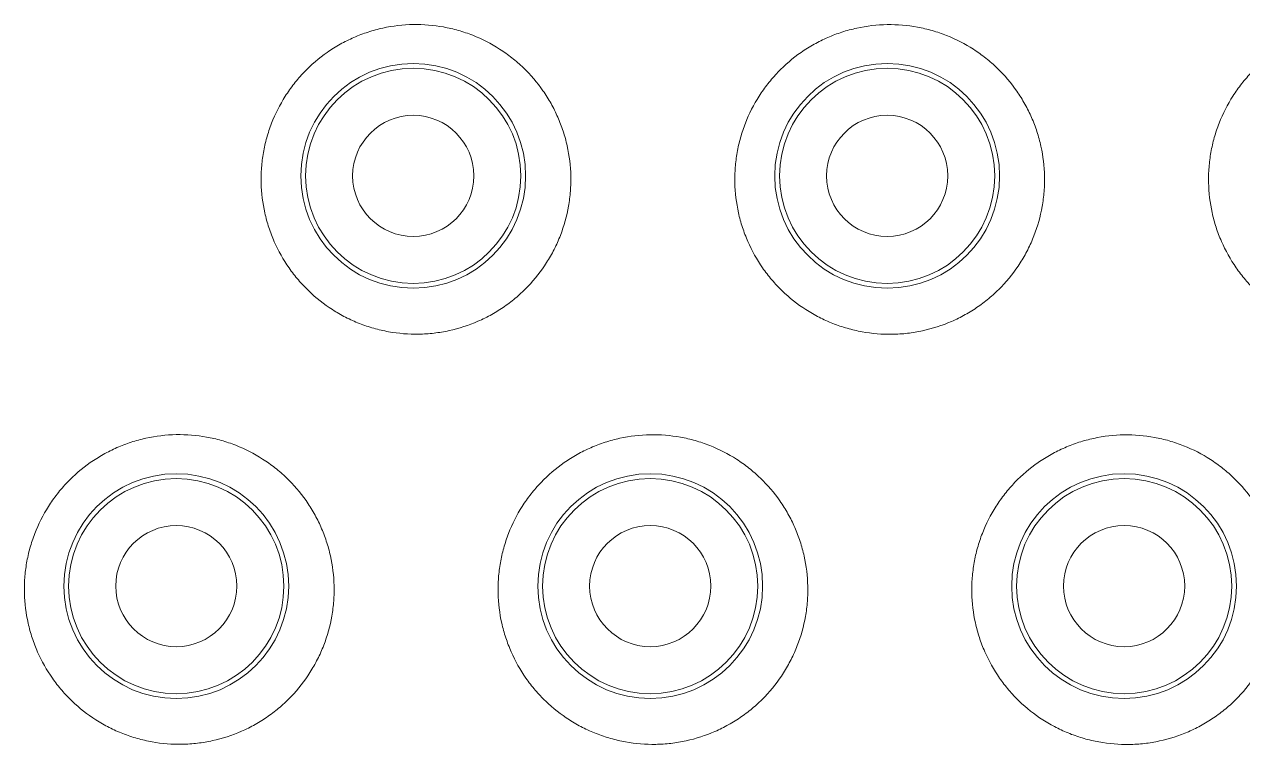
# Model space of a CAD drawing. Header units: inches. Extents: x 3778 to 56227, y -16914 to 35091.
# Drawn here: x 38132.33 to 38140.07, y -10628.94 to -10624.36 of the extents above; entities that cross this region are included whole.
import ezdxf

# ---------------------------------------------------------------- set-up
doc = ezdxf.new("R2010")
doc.units = ezdxf.units.IN
doc.header["$LTSCALE"] = 100
doc.header["$MEASUREMENT"] = 0
doc.layers.add('2-con', color=2, linetype='Continuous')
doc.layers.add('mark-B', color=2, linetype='Continuous', lineweight=20)

# ---------------------------------------------------------------- blocks, each defined once
blk = doc.blocks.new('무풍1way 일반')
at = {"layer": 'mark-B'}
for centre, radius in [((542.2298, -430.0706), 0.7146), ((542.2298, -430.0706), 0.7146), ((542.2298, -430.0706), 0.7146), ((545.2422, -430.0706), 0.7146), ((545.2422, -430.0706), 0.7146), ((545.2422, -430.0706), 0.7146), ((548.2546, -430.0706), 0.7146), ((548.2546, -430.0706), 0.7146), ((548.2546, -430.0706), 0.7146), ((542.2298, -430.0706), 0.684), ((545.2422, -430.0706), 0.684), ((548.2546, -430.0706), 0.684), ((542.2298, -430.0706), 0.385), ((545.2422, -430.0706), 0.385), ((548.2546, -430.0706), 0.385), ((543.736, -432.6794), 0.7146), ((543.736, -432.6794), 0.7146), ((543.736, -432.6794), 0.7146), ((543.736, -432.6794), 0.684), ((546.7484, -432.6794), 0.7146), ((546.7484, -432.6794), 0.7146), ((546.7484, -432.6794), 0.7146), ((546.7484, -432.6794), 0.684), ((543.736, -432.6794), 0.385), ((546.7484, -432.6794), 0.385)]:
    blk.add_circle(centre, radius, dxfattribs=at)
for points, knots in [([(542.2298, -431.0325), (542.1647, -431.0335), (542.1006, -431.0281), (542.0059, -431.0108), (541.9746, -431.0035), (541.9126, -430.9857), (541.8817, -430.9752), (541.7919, -430.9396), (541.735, -430.9103), (541.6676, -430.8669), (541.6543, -430.8578), (541.6281, -430.8391), (541.6151, -430.8293), (541.5771, -430.7991), (541.553, -430.778), (541.484, -430.7112), (541.4426, -430.6626), (541.3966, -430.5965), (541.3877, -430.5829), (541.3706, -430.5555), (541.3461, -430.514), (541.3106, -430.4424), (541.2878, -430.3826), (541.273, -430.3369), (541.2684, -430.3215), (541.2599, -430.2904), (541.256, -430.2746), (541.2387, -430.1957), (541.2312, -430.1321), (541.2292, -430.036), (541.2301, -430.0039), (541.2338, -429.9556), (541.2354, -429.9394), (541.2395, -429.9072), (541.242, -429.8913), (541.256, -429.812), (541.2734, -429.7502), (541.3026, -429.6751), (541.3089, -429.6602), (541.3221, -429.6306), (541.3292, -429.6158), (541.3512, -429.5724), (541.3673, -429.5444), (541.4193, -429.463), (541.4591, -429.4124), (541.5155, -429.3537), (541.5271, -429.3422), (541.5508, -429.3199), (541.587, -429.2875), (541.6508, -429.2383), (541.7055, -429.2041), (541.7479, -429.1805), (541.7623, -429.1729), (541.7915, -429.1584), (541.8063, -429.1515), (541.8807, -429.1192), (541.942, -429.0995), (542.0365, -429.079), (542.0685, -429.0737), (542.1332, -429.0663), (542.1655, -429.0642), (542.262, -429.0626), (542.326, -429.0679), (542.4056, -429.0824), (542.4215, -429.0857), (542.4531, -429.093), (542.5, -429.1052), (542.5759, -429.1311), (542.6342, -429.1575), (542.6771, -429.1795), (542.6912, -429.1871), (542.7192, -429.2033), (542.733, -429.2117), (542.8009, -429.2555), (542.851, -429.2952), (542.92, -429.3618), (542.942, -429.3852), (542.9734, -429.422), (542.9836, -429.4346), (543.0033, -429.4601), (543.0128, -429.4731), (543.0585, -429.5389), (543.0897, -429.5946), (543.1219, -429.6681), (543.128, -429.683), (543.1395, -429.7131), (543.1449, -429.7285), (543.1599, -429.7745), (543.1683, -429.8055), (543.189, -429.8992), (543.1966, -429.9627), (543.1984, -430.0436), (543.1983, -430.0599), (543.1974, -430.0922), (543.1949, -430.1405), (543.1848, -430.2201), (543.1706, -430.2827), (543.1576, -430.3293), (543.1528, -430.3447), (543.1426, -430.3755), (543.137, -430.3909), (543.1076, -430.4664), (543.0785, -430.5237), (543.0265, -430.6052), (543.0078, -430.6316), (542.9776, -430.67), (542.9672, -430.6826), (542.9459, -430.707), (542.9349, -430.719), (542.879, -430.7772), (542.83, -430.819), (542.7503, -430.8746), (542.7224, -430.892), (542.6658, -430.9236), (542.6079, -430.9523), (542.5477, -430.9751), (542.4863, -430.9949), (542.4549, -431.0034), (542.3594, -431.0241), (542.2949, -431.0315), (542.2298, -431.0325)], [0, 0, 0, 0, 0.03125, 0.03125, 0.046875, 0.046875, 0.0625, 0.0625, 0.09375, 0.09375, 0.101563, 0.101563, 0.109375, 0.109375, 0.125, 0.125, 0.15625, 0.15625, 0.164063, 0.164063, 0.171875, 0.1875, 0.203125, 0.203125, 0.210938, 0.210938, 0.21875, 0.21875, 0.25, 0.25, 0.265625, 0.265625, 0.273438, 0.273438, 0.28125, 0.28125, 0.3125, 0.3125, 0.320313, 0.320313, 0.328125, 0.328125, 0.34375, 0.34375, 0.375, 0.375, 0.382813, 0.382813, 0.390625, 0.40625, 0.421875, 0.421875, 0.429687, 0.429687, 0.4375, 0.4375, 0.46875, 0.46875, 0.484375, 0.484375, 0.5, 0.5, 0.53125, 0.53125, 0.539063, 0.539063, 0.546875, 0.5625, 0.578125, 0.578125, 0.585938, 0.585938, 0.59375, 0.59375, 0.625, 0.625, 0.640625, 0.640625, 0.648438, 0.648438, 0.65625, 0.65625, 0.6875, 0.6875, 0.695313, 0.695313, 0.703125, 0.703125, 0.71875, 0.71875, 0.75, 0.75, 0.757813, 0.757813, 0.765625, 0.78125, 0.796875, 0.796875, 0.804688, 0.804688, 0.8125, 0.8125, 0.84375, 0.84375, 0.859375, 0.859375, 0.867188, 0.867188, 0.875, 0.875, 0.90625, 0.90625, 0.921875, 0.921875, 0.9375, 0.953125, 0.953125, 0.96875, 0.96875, 1, 1, 1, 1]), ([(542.2298, -431.0325), (542.1647, -431.0335), (542.1006, -431.0281), (542.0059, -431.0108), (541.9746, -431.0035), (541.9126, -430.9857), (541.8817, -430.9752), (541.7919, -430.9396), (541.735, -430.9103), (541.6676, -430.8669), (541.6543, -430.8578), (541.6281, -430.8391), (541.6151, -430.8293), (541.5771, -430.7991), (541.553, -430.778), (541.484, -430.7112), (541.4426, -430.6626), (541.3966, -430.5965), (541.3877, -430.5829), (541.3706, -430.5555), (541.3461, -430.514), (541.3106, -430.4424), (541.2878, -430.3826), (541.273, -430.3369), (541.2684, -430.3215), (541.2599, -430.2904), (541.256, -430.2746), (541.2387, -430.1957), (541.2312, -430.1321), (541.2292, -430.036), (541.2301, -430.0039), (541.2338, -429.9556), (541.2354, -429.9394), (541.2395, -429.9072), (541.242, -429.8913), (541.256, -429.812), (541.2734, -429.7502), (541.3026, -429.6751), (541.3089, -429.6602), (541.3221, -429.6306), (541.3292, -429.6158), (541.3512, -429.5724), (541.3673, -429.5444), (541.4193, -429.463), (541.4591, -429.4124), (541.5155, -429.3537), (541.5271, -429.3422), (541.5508, -429.3199), (541.587, -429.2875), (541.6508, -429.2383), (541.7055, -429.2041), (541.7479, -429.1805), (541.7623, -429.1729), (541.7915, -429.1584), (541.8063, -429.1515), (541.8807, -429.1192), (541.942, -429.0995), (542.0365, -429.079), (542.0685, -429.0737), (542.1332, -429.0663), (542.1655, -429.0642), (542.262, -429.0626), (542.326, -429.0679), (542.4056, -429.0824), (542.4215, -429.0857), (542.4531, -429.093), (542.5, -429.1052), (542.5759, -429.1311), (542.6342, -429.1575), (542.6771, -429.1795), (542.6912, -429.1871), (542.7192, -429.2033), (542.733, -429.2117), (542.8009, -429.2555), (542.851, -429.2952), (542.92, -429.3618), (542.942, -429.3852), (542.9734, -429.422), (542.9836, -429.4346), (543.0033, -429.4601), (543.0128, -429.4731), (543.0585, -429.5389), (543.0897, -429.5946), (543.1219, -429.6681), (543.128, -429.683), (543.1395, -429.7131), (543.1449, -429.7285), (543.1599, -429.7745), (543.1683, -429.8055), (543.189, -429.8992), (543.1966, -429.9627), (543.1984, -430.0436), (543.1983, -430.0599), (543.1974, -430.0922), (543.1949, -430.1405), (543.1848, -430.2201), (543.1706, -430.2827), (543.1576, -430.3293), (543.1528, -430.3447), (543.1426, -430.3755), (543.137, -430.3909), (543.1076, -430.4664), (543.0785, -430.5237), (543.0265, -430.6052), (543.0078, -430.6316), (542.9776, -430.67), (542.9672, -430.6826), (542.9459, -430.707), (542.9349, -430.719), (542.879, -430.7772), (542.83, -430.819), (542.7503, -430.8746), (542.7224, -430.892), (542.6658, -430.9236), (542.6079, -430.9523), (542.5477, -430.9751), (542.4863, -430.9949), (542.4549, -431.0034), (542.3594, -431.0241), (542.2949, -431.0315), (542.2298, -431.0325)], [0, 0, 0, 0, 0.03125, 0.03125, 0.046875, 0.046875, 0.0625, 0.0625, 0.09375, 0.09375, 0.101563, 0.101563, 0.109375, 0.109375, 0.125, 0.125, 0.15625, 0.15625, 0.164063, 0.164063, 0.171875, 0.1875, 0.203125, 0.203125, 0.210938, 0.210938, 0.21875, 0.21875, 0.25, 0.25, 0.265625, 0.265625, 0.273438, 0.273438, 0.28125, 0.28125, 0.3125, 0.3125, 0.320313, 0.320313, 0.328125, 0.328125, 0.34375, 0.34375, 0.375, 0.375, 0.382813, 0.382813, 0.390625, 0.40625, 0.421875, 0.421875, 0.429687, 0.429687, 0.4375, 0.4375, 0.46875, 0.46875, 0.484375, 0.484375, 0.5, 0.5, 0.53125, 0.53125, 0.539063, 0.539063, 0.546875, 0.5625, 0.578125, 0.578125, 0.585938, 0.585938, 0.59375, 0.59375, 0.625, 0.625, 0.640625, 0.640625, 0.648438, 0.648438, 0.65625, 0.65625, 0.6875, 0.6875, 0.695313, 0.695313, 0.703125, 0.703125, 0.71875, 0.71875, 0.75, 0.75, 0.757813, 0.757813, 0.765625, 0.78125, 0.796875, 0.796875, 0.804688, 0.804688, 0.8125, 0.8125, 0.84375, 0.84375, 0.859375, 0.859375, 0.867188, 0.867188, 0.875, 0.875, 0.90625, 0.90625, 0.921875, 0.921875, 0.9375, 0.953125, 0.953125, 0.96875, 0.96875, 1, 1, 1, 1]), ([(545.2422, -431.0332), (545.1771, -431.0343), (545.113, -431.029), (545.0184, -431.0119), (544.9871, -431.0046), (544.925, -430.9869), (544.8942, -430.9765), (544.8043, -430.941), (544.7474, -430.9119), (544.6799, -430.8686), (544.6666, -430.8595), (544.6404, -430.8408), (544.6275, -430.8311), (544.5894, -430.801), (544.5652, -430.7799), (544.4961, -430.7133), (544.4546, -430.6648), (544.4086, -430.5987), (544.3996, -430.5852), (544.3825, -430.5579), (544.3578, -430.5163), (544.3222, -430.4448), (544.2994, -430.3851), (544.2844, -430.3394), (544.2798, -430.324), (544.2712, -430.2929), (544.2673, -430.2771), (544.2498, -430.1982), (544.2422, -430.1346), (544.24, -430.0385), (544.2409, -430.0064), (544.2445, -429.958), (544.2461, -429.9418), (544.2502, -429.9096), (544.2526, -429.8936), (544.2665, -429.8143), (544.2838, -429.7524), (544.3129, -429.6772), (544.3191, -429.6623), (544.3323, -429.6327), (544.3394, -429.6179), (544.3614, -429.5744), (544.3774, -429.5464), (544.4293, -429.4649), (544.4691, -429.4142), (544.5254, -429.3554), (544.537, -429.3439), (544.5606, -429.3216), (544.5968, -429.2891), (544.6606, -429.2398), (544.7152, -429.2056), (544.7576, -429.1818), (544.772, -429.1742), (544.8012, -429.1597), (544.8159, -429.1528), (544.8903, -429.1204), (544.9516, -429.1006), (545.046, -429.08), (545.078, -429.0747), (545.1427, -429.0671), (545.1749, -429.065), (545.2714, -429.0633), (545.3354, -429.0684), (545.4149, -429.0828), (545.4308, -429.0861), (545.4624, -429.0934), (545.5093, -429.1055), (545.5852, -429.1312), (545.6436, -429.1575), (545.6864, -429.1794), (545.7006, -429.187), (545.7285, -429.2031), (545.7424, -429.2115), (545.8104, -429.2552), (545.8605, -429.2948), (545.9297, -429.3612), (545.9517, -429.3845), (545.9831, -429.4213), (545.9933, -429.4339), (546.0131, -429.4594), (546.0226, -429.4723), (546.0685, -429.5381), (546.0998, -429.5937), (546.1321, -429.6671), (546.1382, -429.682), (546.1498, -429.7121), (546.1552, -429.7274), (546.1703, -429.7735), (546.1788, -429.8044), (546.1996, -429.8981), (546.2074, -429.9617), (546.2093, -430.0426), (546.2093, -430.0589), (546.2084, -430.0912), (546.206, -430.1396), (546.196, -430.2192), (546.1819, -430.2819), (546.169, -430.3285), (546.1642, -430.344), (546.154, -430.3748), (546.1485, -430.3901), (546.1192, -430.4658), (546.0901, -430.5232), (546.0382, -430.6047), (546.0196, -430.6312), (545.9894, -430.6696), (545.979, -430.6822), (545.9577, -430.7067), (545.9468, -430.7187), (545.8909, -430.777), (545.842, -430.8189), (545.7623, -430.8746), (545.7345, -430.892), (545.6779, -430.9237), (545.6201, -430.9525), (545.5599, -430.9753), (545.4985, -430.9952), (545.4672, -431.0037), (545.3717, -431.0246), (545.3073, -431.0321), (545.2422, -431.0332)], [0, 0, 0, 0, 0.03125, 0.03125, 0.046875, 0.046875, 0.0625, 0.0625, 0.09375, 0.09375, 0.101562, 0.101562, 0.109375, 0.109375, 0.125, 0.125, 0.15625, 0.15625, 0.164062, 0.164062, 0.171875, 0.1875, 0.203125, 0.203125, 0.210937, 0.210937, 0.21875, 0.21875, 0.25, 0.25, 0.265625, 0.265625, 0.273437, 0.273437, 0.28125, 0.28125, 0.3125, 0.3125, 0.320312, 0.320312, 0.328125, 0.328125, 0.34375, 0.34375, 0.375, 0.375, 0.382812, 0.382812, 0.390625, 0.40625, 0.421875, 0.421875, 0.429687, 0.429687, 0.4375, 0.4375, 0.46875, 0.46875, 0.484375, 0.484375, 0.5, 0.5, 0.53125, 0.53125, 0.539062, 0.539062, 0.546875, 0.5625, 0.578125, 0.578125, 0.585937, 0.585937, 0.59375, 0.59375, 0.625, 0.625, 0.640625, 0.640625, 0.648437, 0.648437, 0.65625, 0.65625, 0.6875, 0.6875, 0.695312, 0.695312, 0.703125, 0.703125, 0.71875, 0.71875, 0.75, 0.75, 0.757812, 0.757812, 0.765625, 0.78125, 0.796875, 0.796875, 0.804687, 0.804687, 0.8125, 0.8125, 0.84375, 0.84375, 0.859375, 0.859375, 0.867187, 0.867187, 0.875, 0.875, 0.90625, 0.90625, 0.921875, 0.921875, 0.9375, 0.953125, 0.953125, 0.96875, 0.96875, 1, 1, 1, 1]), ([(545.2422, -431.0332), (545.1771, -431.0343), (545.113, -431.029), (545.0184, -431.0119), (544.9871, -431.0046), (544.925, -430.9869), (544.8942, -430.9765), (544.8043, -430.941), (544.7474, -430.9119), (544.6799, -430.8686), (544.6666, -430.8595), (544.6404, -430.8408), (544.6275, -430.8311), (544.5894, -430.801), (544.5652, -430.7799), (544.4961, -430.7133), (544.4546, -430.6648), (544.4086, -430.5987), (544.3996, -430.5852), (544.3825, -430.5579), (544.3578, -430.5163), (544.3222, -430.4448), (544.2994, -430.3851), (544.2844, -430.3394), (544.2798, -430.324), (544.2712, -430.2929), (544.2673, -430.2771), (544.2498, -430.1982), (544.2422, -430.1346), (544.24, -430.0385), (544.2409, -430.0064), (544.2445, -429.958), (544.2461, -429.9418), (544.2502, -429.9096), (544.2526, -429.8936), (544.2665, -429.8143), (544.2838, -429.7524), (544.3129, -429.6772), (544.3191, -429.6623), (544.3323, -429.6327), (544.3394, -429.6179), (544.3614, -429.5744), (544.3774, -429.5464), (544.4293, -429.4649), (544.4691, -429.4142), (544.5254, -429.3554), (544.537, -429.3439), (544.5606, -429.3216), (544.5968, -429.2891), (544.6606, -429.2398), (544.7152, -429.2056), (544.7576, -429.1818), (544.772, -429.1742), (544.8012, -429.1597), (544.8159, -429.1528), (544.8903, -429.1204), (544.9516, -429.1006), (545.046, -429.08), (545.078, -429.0747), (545.1427, -429.0671), (545.1749, -429.065), (545.2714, -429.0633), (545.3354, -429.0684), (545.4149, -429.0828), (545.4308, -429.0861), (545.4624, -429.0934), (545.5093, -429.1055), (545.5852, -429.1312), (545.6436, -429.1575), (545.6864, -429.1794), (545.7006, -429.187), (545.7285, -429.2031), (545.7424, -429.2115), (545.8104, -429.2552), (545.8605, -429.2948), (545.9297, -429.3612), (545.9517, -429.3845), (545.9831, -429.4213), (545.9933, -429.4339), (546.0131, -429.4594), (546.0226, -429.4723), (546.0685, -429.5381), (546.0998, -429.5937), (546.1321, -429.6671), (546.1382, -429.682), (546.1498, -429.7121), (546.1552, -429.7274), (546.1703, -429.7735), (546.1788, -429.8044), (546.1996, -429.8981), (546.2074, -429.9617), (546.2093, -430.0426), (546.2093, -430.0589), (546.2084, -430.0912), (546.206, -430.1396), (546.196, -430.2192), (546.1819, -430.2819), (546.169, -430.3285), (546.1642, -430.344), (546.154, -430.3748), (546.1485, -430.3901), (546.1192, -430.4658), (546.0901, -430.5232), (546.0382, -430.6047), (546.0196, -430.6312), (545.9894, -430.6696), (545.979, -430.6822), (545.9577, -430.7067), (545.9468, -430.7187), (545.8909, -430.777), (545.842, -430.8189), (545.7623, -430.8746), (545.7345, -430.892), (545.6779, -430.9237), (545.6201, -430.9525), (545.5599, -430.9753), (545.4985, -430.9952), (545.4672, -431.0037), (545.3717, -431.0246), (545.3073, -431.0321), (545.2422, -431.0332)], [0, 0, 0, 0, 0.03125, 0.03125, 0.046875, 0.046875, 0.0625, 0.0625, 0.09375, 0.09375, 0.101562, 0.101562, 0.109375, 0.109375, 0.125, 0.125, 0.15625, 0.15625, 0.164062, 0.164062, 0.171875, 0.1875, 0.203125, 0.203125, 0.210937, 0.210937, 0.21875, 0.21875, 0.25, 0.25, 0.265625, 0.265625, 0.273437, 0.273437, 0.28125, 0.28125, 0.3125, 0.3125, 0.320312, 0.320312, 0.328125, 0.328125, 0.34375, 0.34375, 0.375, 0.375, 0.382812, 0.382812, 0.390625, 0.40625, 0.421875, 0.421875, 0.429687, 0.429687, 0.4375, 0.4375, 0.46875, 0.46875, 0.484375, 0.484375, 0.5, 0.5, 0.53125, 0.53125, 0.539062, 0.539062, 0.546875, 0.5625, 0.578125, 0.578125, 0.585937, 0.585937, 0.59375, 0.59375, 0.625, 0.625, 0.640625, 0.640625, 0.648437, 0.648437, 0.65625, 0.65625, 0.6875, 0.6875, 0.695312, 0.695312, 0.703125, 0.703125, 0.71875, 0.71875, 0.75, 0.75, 0.757812, 0.757812, 0.765625, 0.78125, 0.796875, 0.796875, 0.804687, 0.804687, 0.8125, 0.8125, 0.84375, 0.84375, 0.859375, 0.859375, 0.867187, 0.867187, 0.875, 0.875, 0.90625, 0.90625, 0.921875, 0.921875, 0.9375, 0.953125, 0.953125, 0.96875, 0.96875, 1, 1, 1, 1]), ([(548.2546, -431.0339), (548.1895, -431.0351), (548.1254, -431.0299), (548.0309, -431.0129), (547.9996, -431.0057), (547.9375, -430.9882), (547.9066, -430.9778), (547.8167, -430.9425), (547.7598, -430.9135), (547.6923, -430.8703), (547.679, -430.8613), (547.6528, -430.8427), (547.6398, -430.833), (547.6017, -430.803), (547.5775, -430.7819), (547.5083, -430.7155), (547.4667, -430.667), (547.4205, -430.6011), (547.4115, -430.5876), (547.3943, -430.5603), (547.3696, -430.5188), (547.3338, -430.4473), (547.3108, -430.3876), (547.2958, -430.3419), (547.2911, -430.3265), (547.2825, -430.2955), (547.2786, -430.2797), (547.2609, -430.2008), (547.2532, -430.1371), (547.2508, -430.041), (547.2516, -430.0089), (547.2552, -429.9605), (547.2567, -429.9443), (547.2607, -429.912), (547.2631, -429.8961), (547.2769, -429.8166), (547.2941, -429.7547), (547.3231, -429.6795), (547.3293, -429.6645), (547.3425, -429.6348), (547.3495, -429.6201), (547.3715, -429.5765), (547.3874, -429.5484), (547.4393, -429.4668), (547.4789, -429.416), (547.5352, -429.3572), (547.5468, -429.3456), (547.5704, -429.3233), (547.6065, -429.2907), (547.6702, -429.2414), (547.7248, -429.207), (547.7672, -429.1832), (547.7815, -429.1756), (547.8107, -429.1611), (547.8255, -429.1542), (547.8998, -429.1216), (547.961, -429.1018), (548.0554, -429.081), (548.0873, -429.0756), (548.152, -429.068), (548.1842, -429.0658), (548.2807, -429.064), (548.3446, -429.069), (548.4241, -429.0832), (548.44, -429.0865), (548.4716, -429.0937), (548.5185, -429.1058), (548.5944, -429.1313), (548.6528, -429.1575), (548.6957, -429.1793), (548.7098, -429.1869), (548.7378, -429.2029), (548.7517, -429.2113), (548.8197, -429.2548), (548.8699, -429.2944), (548.9392, -429.3606), (548.9612, -429.3839), (548.9927, -429.4206), (549.003, -429.4331), (549.0228, -429.4586), (549.0323, -429.4715), (549.0783, -429.5372), (549.1097, -429.5928), (549.1422, -429.6661), (549.1484, -429.681), (549.16, -429.7111), (549.1654, -429.7264), (549.1806, -429.7724), (549.1891, -429.8033), (549.2102, -429.8971), (549.2181, -429.9606), (549.2201, -430.0415), (549.2202, -430.0578), (549.2194, -430.0902), (549.217, -430.1386), (549.2072, -430.2183), (549.1932, -430.281), (549.1803, -430.3277), (549.1756, -430.3431), (549.1654, -430.374), (549.1599, -430.3894), (549.1307, -430.4651), (549.1017, -430.5226), (549.05, -430.6043), (549.0313, -430.6307), (549.0012, -430.6692), (548.9908, -430.6819), (548.9696, -430.7064), (548.9587, -430.7184), (548.9028, -430.7768), (548.854, -430.8188), (548.7743, -430.8746), (548.7466, -430.8921), (548.69, -430.9239), (548.6323, -430.9527), (548.5721, -430.9756), (548.5108, -430.9956), (548.4795, -431.0041), (548.384, -431.0251), (548.3197, -431.0327), (548.2546, -431.0339)], [0, 0, 0, 0, 0.03125, 0.03125, 0.046875, 0.046875, 0.0625, 0.0625, 0.09375, 0.09375, 0.101563, 0.101563, 0.109375, 0.109375, 0.125, 0.125, 0.15625, 0.15625, 0.164063, 0.164063, 0.171875, 0.1875, 0.203125, 0.203125, 0.210938, 0.210938, 0.21875, 0.21875, 0.25, 0.25, 0.265625, 0.265625, 0.273438, 0.273438, 0.28125, 0.28125, 0.3125, 0.3125, 0.320313, 0.320313, 0.328125, 0.328125, 0.34375, 0.34375, 0.375, 0.375, 0.382813, 0.382813, 0.390625, 0.40625, 0.421875, 0.421875, 0.429688, 0.429688, 0.4375, 0.4375, 0.46875, 0.46875, 0.484375, 0.484375, 0.5, 0.5, 0.53125, 0.53125, 0.539062, 0.539062, 0.546875, 0.5625, 0.578125, 0.578125, 0.585937, 0.585937, 0.59375, 0.59375, 0.625, 0.625, 0.640625, 0.640625, 0.648438, 0.648438, 0.65625, 0.65625, 0.6875, 0.6875, 0.695313, 0.695313, 0.703125, 0.703125, 0.71875, 0.71875, 0.75, 0.75, 0.757813, 0.757813, 0.765625, 0.78125, 0.796875, 0.796875, 0.804688, 0.804688, 0.8125, 0.8125, 0.84375, 0.84375, 0.859375, 0.859375, 0.867188, 0.867188, 0.875, 0.875, 0.90625, 0.90625, 0.921875, 0.921875, 0.9375, 0.953125, 0.953125, 0.96875, 0.96875, 1, 1, 1, 1]), ([(548.2546, -431.0339), (548.1895, -431.0351), (548.1254, -431.0299), (548.0309, -431.0129), (547.9996, -431.0057), (547.9375, -430.9882), (547.9066, -430.9778), (547.8167, -430.9425), (547.7598, -430.9135), (547.6923, -430.8703), (547.679, -430.8613), (547.6528, -430.8427), (547.6398, -430.833), (547.6017, -430.803), (547.5775, -430.7819), (547.5083, -430.7155), (547.4667, -430.667), (547.4205, -430.6011), (547.4115, -430.5876), (547.3943, -430.5603), (547.3696, -430.5188), (547.3338, -430.4473), (547.3108, -430.3876), (547.2958, -430.3419), (547.2911, -430.3265), (547.2825, -430.2955), (547.2786, -430.2797), (547.2609, -430.2008), (547.2532, -430.1371), (547.2508, -430.041), (547.2516, -430.0089), (547.2552, -429.9605), (547.2567, -429.9443), (547.2607, -429.912), (547.2631, -429.8961), (547.2769, -429.8166), (547.2941, -429.7547), (547.3231, -429.6795), (547.3293, -429.6645), (547.3425, -429.6348), (547.3495, -429.6201), (547.3715, -429.5765), (547.3874, -429.5484), (547.4393, -429.4668), (547.4789, -429.416), (547.5352, -429.3572), (547.5468, -429.3456), (547.5704, -429.3233), (547.6065, -429.2907), (547.6702, -429.2414), (547.7248, -429.207), (547.7672, -429.1832), (547.7815, -429.1756), (547.8107, -429.1611), (547.8255, -429.1542), (547.8998, -429.1216), (547.961, -429.1018), (548.0554, -429.081), (548.0873, -429.0756), (548.152, -429.068), (548.1842, -429.0658), (548.2807, -429.064), (548.3446, -429.069), (548.4241, -429.0832), (548.44, -429.0865), (548.4716, -429.0937), (548.5185, -429.1058), (548.5944, -429.1313), (548.6528, -429.1575), (548.6957, -429.1793), (548.7098, -429.1869), (548.7378, -429.2029), (548.7517, -429.2113), (548.8197, -429.2548), (548.8699, -429.2944), (548.9392, -429.3606), (548.9612, -429.3839), (548.9927, -429.4206), (549.003, -429.4331), (549.0228, -429.4586), (549.0323, -429.4715), (549.0783, -429.5372), (549.1097, -429.5928), (549.1422, -429.6661), (549.1484, -429.681), (549.16, -429.7111), (549.1654, -429.7264), (549.1806, -429.7724), (549.1891, -429.8033), (549.2102, -429.8971), (549.2181, -429.9606), (549.2201, -430.0415), (549.2202, -430.0578), (549.2194, -430.0902), (549.217, -430.1386), (549.2072, -430.2183), (549.1932, -430.281), (549.1803, -430.3277), (549.1756, -430.3431), (549.1654, -430.374), (549.1599, -430.3894), (549.1307, -430.4651), (549.1017, -430.5226), (549.05, -430.6043), (549.0313, -430.6307), (549.0012, -430.6692), (548.9908, -430.6819), (548.9696, -430.7064), (548.9587, -430.7184), (548.9028, -430.7768), (548.854, -430.8188), (548.7743, -430.8746), (548.7466, -430.8921), (548.69, -430.9239), (548.6323, -430.9527), (548.5721, -430.9756), (548.5108, -430.9956), (548.4795, -431.0041), (548.384, -431.0251), (548.3197, -431.0327), (548.2546, -431.0339)], [0, 0, 0, 0, 0.03125, 0.03125, 0.046875, 0.046875, 0.0625, 0.0625, 0.09375, 0.09375, 0.101563, 0.101563, 0.109375, 0.109375, 0.125, 0.125, 0.15625, 0.15625, 0.164063, 0.164063, 0.171875, 0.1875, 0.203125, 0.203125, 0.210938, 0.210938, 0.21875, 0.21875, 0.25, 0.25, 0.265625, 0.265625, 0.273438, 0.273438, 0.28125, 0.28125, 0.3125, 0.3125, 0.320313, 0.320313, 0.328125, 0.328125, 0.34375, 0.34375, 0.375, 0.375, 0.382813, 0.382813, 0.390625, 0.40625, 0.421875, 0.421875, 0.429688, 0.429688, 0.4375, 0.4375, 0.46875, 0.46875, 0.484375, 0.484375, 0.5, 0.5, 0.53125, 0.53125, 0.539062, 0.539062, 0.546875, 0.5625, 0.578125, 0.578125, 0.585937, 0.585937, 0.59375, 0.59375, 0.625, 0.625, 0.640625, 0.640625, 0.648438, 0.648438, 0.65625, 0.65625, 0.6875, 0.6875, 0.695313, 0.695313, 0.703125, 0.703125, 0.71875, 0.71875, 0.75, 0.75, 0.757813, 0.757813, 0.765625, 0.78125, 0.796875, 0.796875, 0.804688, 0.804688, 0.8125, 0.8125, 0.84375, 0.84375, 0.859375, 0.859375, 0.867188, 0.867188, 0.875, 0.875, 0.90625, 0.90625, 0.921875, 0.921875, 0.9375, 0.953125, 0.953125, 0.96875, 0.96875, 1, 1, 1, 1]), ([(540.7236, -433.6402), (540.6584, -433.6411), (540.5943, -433.6356), (540.4996, -433.6182), (540.4683, -433.6108), (540.4218, -433.5974), (540.4063, -433.5925), (540.3756, -433.582), (540.3604, -433.5764), (540.2856, -433.5466), (540.2287, -433.5172), (540.1614, -433.4736), (540.1481, -433.4645), (540.1219, -433.4457), (540.109, -433.4359), (540.071, -433.4057), (540.0469, -433.3845), (539.978, -433.3176), (539.9367, -433.2689), (539.8908, -433.2027), (539.8819, -433.1891), (539.8649, -433.1617), (539.8404, -433.1201), (539.8051, -433.0485), (539.7824, -432.9887), (539.7677, -432.943), (539.7631, -432.9275), (539.7547, -432.8964), (539.7508, -432.8807), (539.7336, -432.8018), (539.7262, -432.7382), (539.7244, -432.6422), (539.7253, -432.6101), (539.7291, -432.5617), (539.7308, -432.5455), (539.7349, -432.5134), (539.7374, -432.4975), (539.7516, -432.4183), (539.769, -432.3566), (539.7983, -432.2815), (539.8046, -432.2666), (539.8178, -432.237), (539.8249, -432.2223), (539.847, -432.1789), (539.8631, -432.151), (539.9152, -432.0697), (539.955, -432.0191), (540.0115, -431.9605), (540.0231, -431.949), (540.0468, -431.9268), (540.0831, -431.8944), (540.1469, -431.8453), (540.2016, -431.8112), (540.2441, -431.7875), (540.2585, -431.78), (540.2877, -431.7655), (540.3025, -431.7587), (540.377, -431.7264), (540.4383, -431.7068), (540.5329, -431.6864), (540.5649, -431.6812), (540.6297, -431.6738), (540.662, -431.6717), (540.7586, -431.6703), (540.8226, -431.6757), (540.9022, -431.6903), (540.9181, -431.6936), (540.9497, -431.701), (540.9966, -431.7133), (541.0725, -431.7393), (541.1308, -431.7658), (541.1737, -431.7878), (541.1878, -431.7956), (541.2157, -431.8117), (541.2296, -431.8202), (541.2974, -431.8641), (541.3475, -431.904), (541.4164, -431.9707), (541.4383, -431.9941), (541.4696, -432.031), (541.4798, -432.0436), (541.4995, -432.0692), (541.5089, -432.0821), (541.5546, -432.148), (541.5857, -432.2038), (541.6177, -432.2773), (541.6238, -432.2922), (541.6352, -432.3224), (541.6406, -432.3377), (541.6555, -432.3837), (541.6639, -432.4147), (541.6843, -432.5084), (541.6919, -432.572), (541.6935, -432.6528), (541.6935, -432.6691), (541.6925, -432.7014), (541.6899, -432.7496), (541.6797, -432.8291), (541.6654, -432.8917), (541.6523, -432.9382), (541.6476, -432.9537), (541.6373, -432.9845), (541.6317, -432.9998), (541.6022, -433.0752), (541.573, -433.1325), (541.521, -433.2139), (541.5022, -433.2402), (541.472, -433.2786), (541.4616, -433.2911), (541.4402, -433.3156), (541.4293, -433.3275), (541.3733, -433.3857), (541.3243, -433.4274), (541.2444, -433.4829), (541.2166, -433.5003), (541.1599, -433.5319), (541.102, -433.5604), (541.0417, -433.5832), (540.9803, -433.6029), (540.9489, -433.6113), (540.8533, -433.632), (540.7888, -433.6393), (540.7236, -433.6402)], [0, 0, 0, 0, 0.03125, 0.03125, 0.046875, 0.046875, 0.054688, 0.054688, 0.0625, 0.0625, 0.09375, 0.09375, 0.101563, 0.101563, 0.109375, 0.109375, 0.125, 0.125, 0.15625, 0.15625, 0.164063, 0.164063, 0.171875, 0.1875, 0.203125, 0.203125, 0.210938, 0.210938, 0.21875, 0.21875, 0.25, 0.25, 0.265625, 0.265625, 0.273438, 0.273438, 0.28125, 0.28125, 0.3125, 0.3125, 0.320313, 0.320313, 0.328125, 0.328125, 0.34375, 0.34375, 0.375, 0.375, 0.382813, 0.382813, 0.390625, 0.40625, 0.421875, 0.421875, 0.429688, 0.429688, 0.4375, 0.4375, 0.46875, 0.46875, 0.484375, 0.484375, 0.5, 0.5, 0.53125, 0.53125, 0.539063, 0.539063, 0.546875, 0.5625, 0.578125, 0.578125, 0.585938, 0.585938, 0.59375, 0.59375, 0.625, 0.625, 0.640625, 0.640625, 0.648438, 0.648438, 0.65625, 0.65625, 0.6875, 0.6875, 0.695313, 0.695313, 0.703125, 0.703125, 0.71875, 0.71875, 0.75, 0.75, 0.757813, 0.757813, 0.765625, 0.78125, 0.796875, 0.796875, 0.804688, 0.804688, 0.8125, 0.8125, 0.84375, 0.84375, 0.859375, 0.859375, 0.867188, 0.867188, 0.875, 0.875, 0.90625, 0.90625, 0.921875, 0.921875, 0.9375, 0.953125, 0.953125, 0.96875, 0.96875, 1, 1, 1, 1]), ([(540.7236, -433.6402), (540.6584, -433.6411), (540.5943, -433.6356), (540.4996, -433.6182), (540.4683, -433.6108), (540.4218, -433.5974), (540.4063, -433.5925), (540.3756, -433.582), (540.3604, -433.5764), (540.2856, -433.5466), (540.2287, -433.5172), (540.1614, -433.4736), (540.1481, -433.4645), (540.1219, -433.4457), (540.109, -433.4359), (540.071, -433.4057), (540.0469, -433.3845), (539.978, -433.3176), (539.9367, -433.2689), (539.8908, -433.2027), (539.8819, -433.1891), (539.8649, -433.1617), (539.8404, -433.1201), (539.8051, -433.0485), (539.7824, -432.9887), (539.7677, -432.943), (539.7631, -432.9275), (539.7547, -432.8964), (539.7508, -432.8807), (539.7336, -432.8018), (539.7262, -432.7382), (539.7244, -432.6422), (539.7253, -432.6101), (539.7291, -432.5617), (539.7308, -432.5455), (539.7349, -432.5134), (539.7374, -432.4975), (539.7516, -432.4183), (539.769, -432.3566), (539.7983, -432.2815), (539.8046, -432.2666), (539.8178, -432.237), (539.8249, -432.2223), (539.847, -432.1789), (539.8631, -432.151), (539.9152, -432.0697), (539.955, -432.0191), (540.0115, -431.9605), (540.0231, -431.949), (540.0468, -431.9268), (540.0831, -431.8944), (540.1469, -431.8453), (540.2016, -431.8112), (540.2441, -431.7875), (540.2585, -431.78), (540.2877, -431.7655), (540.3025, -431.7587), (540.377, -431.7264), (540.4383, -431.7068), (540.5329, -431.6864), (540.5649, -431.6812), (540.6297, -431.6738), (540.662, -431.6717), (540.7586, -431.6703), (540.8226, -431.6757), (540.9022, -431.6903), (540.9181, -431.6936), (540.9497, -431.701), (540.9966, -431.7133), (541.0725, -431.7393), (541.1308, -431.7658), (541.1737, -431.7878), (541.1878, -431.7956), (541.2157, -431.8117), (541.2296, -431.8202), (541.2974, -431.8641), (541.3475, -431.904), (541.4164, -431.9707), (541.4383, -431.9941), (541.4696, -432.031), (541.4798, -432.0436), (541.4995, -432.0692), (541.5089, -432.0821), (541.5546, -432.148), (541.5857, -432.2038), (541.6177, -432.2773), (541.6238, -432.2922), (541.6352, -432.3224), (541.6406, -432.3377), (541.6555, -432.3837), (541.6639, -432.4147), (541.6843, -432.5084), (541.6919, -432.572), (541.6935, -432.6528), (541.6935, -432.6691), (541.6925, -432.7014), (541.6899, -432.7496), (541.6797, -432.8291), (541.6654, -432.8917), (541.6523, -432.9382), (541.6476, -432.9537), (541.6373, -432.9845), (541.6317, -432.9998), (541.6022, -433.0752), (541.573, -433.1325), (541.521, -433.2139), (541.5022, -433.2402), (541.472, -433.2786), (541.4616, -433.2911), (541.4402, -433.3156), (541.4293, -433.3275), (541.3733, -433.3857), (541.3243, -433.4274), (541.2444, -433.4829), (541.2166, -433.5003), (541.1599, -433.5319), (541.102, -433.5604), (541.0417, -433.5832), (540.9803, -433.6029), (540.9489, -433.6113), (540.8533, -433.632), (540.7888, -433.6393), (540.7236, -433.6402)], [0, 0, 0, 0, 0.03125, 0.03125, 0.046875, 0.046875, 0.054688, 0.054688, 0.0625, 0.0625, 0.09375, 0.09375, 0.101563, 0.101563, 0.109375, 0.109375, 0.125, 0.125, 0.15625, 0.15625, 0.164063, 0.164063, 0.171875, 0.1875, 0.203125, 0.203125, 0.210938, 0.210938, 0.21875, 0.21875, 0.25, 0.25, 0.265625, 0.265625, 0.273438, 0.273438, 0.28125, 0.28125, 0.3125, 0.3125, 0.320313, 0.320313, 0.328125, 0.328125, 0.34375, 0.34375, 0.375, 0.375, 0.382813, 0.382813, 0.390625, 0.40625, 0.421875, 0.421875, 0.429688, 0.429688, 0.4375, 0.4375, 0.46875, 0.46875, 0.484375, 0.484375, 0.5, 0.5, 0.53125, 0.53125, 0.539063, 0.539063, 0.546875, 0.5625, 0.578125, 0.578125, 0.585938, 0.585938, 0.59375, 0.59375, 0.625, 0.625, 0.640625, 0.640625, 0.648438, 0.648438, 0.65625, 0.65625, 0.6875, 0.6875, 0.695313, 0.695313, 0.703125, 0.703125, 0.71875, 0.71875, 0.75, 0.75, 0.757813, 0.757813, 0.765625, 0.78125, 0.796875, 0.796875, 0.804688, 0.804688, 0.8125, 0.8125, 0.84375, 0.84375, 0.859375, 0.859375, 0.867188, 0.867188, 0.875, 0.875, 0.90625, 0.90625, 0.921875, 0.921875, 0.9375, 0.953125, 0.953125, 0.96875, 0.96875, 1, 1, 1, 1]), ([(543.736, -433.6409), (543.6708, -433.6419), (543.6067, -433.6365), (543.5121, -433.6192), (543.4808, -433.6119), (543.4187, -433.5941), (543.3879, -433.5836), (543.298, -433.548), (543.2411, -433.5187), (543.1737, -433.4753), (543.1604, -433.4663), (543.1342, -433.4475), (543.1213, -433.4377), (543.0833, -433.4076), (543.0592, -433.3864), (542.9902, -433.3197), (542.9487, -433.2711), (542.9028, -433.205), (542.8939, -433.1914), (542.8768, -433.164), (542.8522, -433.1225), (542.8167, -433.0509), (542.794, -432.9912), (542.7791, -432.9454), (542.7745, -432.93), (542.766, -432.8989), (542.7622, -432.8832), (542.7448, -432.8042), (542.7373, -432.7407), (542.7353, -432.6446), (542.7361, -432.6125), (542.7399, -432.5641), (542.7415, -432.548), (542.7456, -432.5158), (542.748, -432.4999), (542.7621, -432.4206), (542.7794, -432.3588), (542.8086, -432.2837), (542.8149, -432.2688), (542.8281, -432.2391), (542.8351, -432.2244), (542.8572, -432.181), (542.8732, -432.1529), (542.9252, -432.0716), (542.965, -432.0209), (543.0214, -431.9622), (543.0331, -431.9507), (543.0567, -431.9284), (543.0929, -431.896), (543.1567, -431.8468), (543.2114, -431.8126), (543.2538, -431.7889), (543.2682, -431.7813), (543.2974, -431.7669), (543.3122, -431.76), (543.3867, -431.7276), (543.448, -431.7079), (543.5425, -431.6874), (543.5744, -431.6821), (543.6392, -431.6746), (543.6715, -431.6726), (543.768, -431.671), (543.832, -431.6762), (543.9116, -431.6907), (543.9275, -431.694), (543.9591, -431.7014), (544.006, -431.7136), (544.0819, -431.7394), (544.1402, -431.7658), (544.1831, -431.7878), (544.1972, -431.7955), (544.2252, -431.8116), (544.239, -431.8201), (544.3069, -431.8638), (544.357, -431.9036), (544.4261, -431.9701), (544.448, -431.9935), (544.4794, -432.0303), (544.4896, -432.0429), (544.5093, -432.0684), (544.5188, -432.0814), (544.5646, -432.1472), (544.5958, -432.2029), (544.628, -432.2764), (544.634, -432.2912), (544.6455, -432.3214), (544.6509, -432.3367), (544.6659, -432.3827), (544.6744, -432.4137), (544.695, -432.5074), (544.7027, -432.571), (544.7045, -432.6518), (544.7044, -432.6681), (544.7036, -432.7004), (544.701, -432.7487), (544.691, -432.8283), (544.6768, -432.8909), (544.6637, -432.9375), (544.659, -432.9529), (544.6488, -432.9837), (544.6432, -432.9991), (544.6138, -433.0746), (544.5847, -433.132), (544.5327, -433.2134), (544.514, -433.2398), (544.4838, -433.2782), (544.4734, -433.2908), (544.4521, -433.3153), (544.4412, -433.3273), (544.3852, -433.3855), (544.3363, -433.4273), (544.2565, -433.4829), (544.2287, -433.5003), (544.172, -433.532), (544.1142, -433.5606), (544.0539, -433.5834), (543.9925, -433.6033), (543.9612, -433.6117), (543.8656, -433.6325), (543.8011, -433.6399), (543.736, -433.6409)], [0, 0, 0, 0, 0.03125, 0.03125, 0.046875, 0.046875, 0.0625, 0.0625, 0.09375, 0.09375, 0.101562, 0.101562, 0.109375, 0.109375, 0.125, 0.125, 0.15625, 0.15625, 0.164062, 0.164062, 0.171875, 0.1875, 0.203125, 0.203125, 0.210937, 0.210937, 0.21875, 0.21875, 0.25, 0.25, 0.265625, 0.265625, 0.273437, 0.273437, 0.28125, 0.28125, 0.3125, 0.3125, 0.320312, 0.320312, 0.328125, 0.328125, 0.34375, 0.34375, 0.375, 0.375, 0.382812, 0.382812, 0.390625, 0.40625, 0.421875, 0.421875, 0.429687, 0.429687, 0.4375, 0.4375, 0.46875, 0.46875, 0.484375, 0.484375, 0.5, 0.5, 0.53125, 0.53125, 0.539062, 0.539062, 0.546875, 0.5625, 0.578125, 0.578125, 0.585937, 0.585937, 0.59375, 0.59375, 0.625, 0.625, 0.640625, 0.640625, 0.648437, 0.648437, 0.65625, 0.65625, 0.6875, 0.6875, 0.695312, 0.695312, 0.703125, 0.703125, 0.71875, 0.71875, 0.75, 0.75, 0.757812, 0.757812, 0.765625, 0.78125, 0.796875, 0.796875, 0.804687, 0.804687, 0.8125, 0.8125, 0.84375, 0.84375, 0.859375, 0.859375, 0.867187, 0.867187, 0.875, 0.875, 0.90625, 0.90625, 0.921875, 0.921875, 0.9375, 0.953125, 0.953125, 0.96875, 0.96875, 1, 1, 1, 1]), ([(543.736, -433.6409), (543.6708, -433.6419), (543.6067, -433.6365), (543.5121, -433.6192), (543.4808, -433.6119), (543.4187, -433.5941), (543.3879, -433.5836), (543.298, -433.548), (543.2411, -433.5187), (543.1737, -433.4753), (543.1604, -433.4663), (543.1342, -433.4475), (543.1213, -433.4377), (543.0833, -433.4076), (543.0592, -433.3864), (542.9902, -433.3197), (542.9487, -433.2711), (542.9028, -433.205), (542.8939, -433.1914), (542.8768, -433.164), (542.8522, -433.1225), (542.8167, -433.0509), (542.794, -432.9912), (542.7791, -432.9454), (542.7745, -432.93), (542.766, -432.8989), (542.7622, -432.8832), (542.7448, -432.8042), (542.7373, -432.7407), (542.7353, -432.6446), (542.7361, -432.6125), (542.7399, -432.5641), (542.7415, -432.548), (542.7456, -432.5158), (542.748, -432.4999), (542.7621, -432.4206), (542.7794, -432.3588), (542.8086, -432.2837), (542.8149, -432.2688), (542.8281, -432.2391), (542.8351, -432.2244), (542.8572, -432.181), (542.8732, -432.1529), (542.9252, -432.0716), (542.965, -432.0209), (543.0214, -431.9622), (543.0331, -431.9507), (543.0567, -431.9284), (543.0929, -431.896), (543.1567, -431.8468), (543.2114, -431.8126), (543.2538, -431.7889), (543.2682, -431.7813), (543.2974, -431.7669), (543.3122, -431.76), (543.3867, -431.7276), (543.448, -431.7079), (543.5425, -431.6874), (543.5744, -431.6821), (543.6392, -431.6746), (543.6715, -431.6726), (543.768, -431.671), (543.832, -431.6762), (543.9116, -431.6907), (543.9275, -431.694), (543.9591, -431.7014), (544.006, -431.7136), (544.0819, -431.7394), (544.1402, -431.7658), (544.1831, -431.7878), (544.1972, -431.7955), (544.2252, -431.8116), (544.239, -431.8201), (544.3069, -431.8638), (544.357, -431.9036), (544.4261, -431.9701), (544.448, -431.9935), (544.4794, -432.0303), (544.4896, -432.0429), (544.5093, -432.0684), (544.5188, -432.0814), (544.5646, -432.1472), (544.5958, -432.2029), (544.628, -432.2764), (544.634, -432.2912), (544.6455, -432.3214), (544.6509, -432.3367), (544.6659, -432.3827), (544.6744, -432.4137), (544.695, -432.5074), (544.7027, -432.571), (544.7045, -432.6518), (544.7044, -432.6681), (544.7036, -432.7004), (544.701, -432.7487), (544.691, -432.8283), (544.6768, -432.8909), (544.6637, -432.9375), (544.659, -432.9529), (544.6488, -432.9837), (544.6432, -432.9991), (544.6138, -433.0746), (544.5847, -433.132), (544.5327, -433.2134), (544.514, -433.2398), (544.4838, -433.2782), (544.4734, -433.2908), (544.4521, -433.3153), (544.4412, -433.3273), (544.3852, -433.3855), (544.3363, -433.4273), (544.2565, -433.4829), (544.2287, -433.5003), (544.172, -433.532), (544.1142, -433.5606), (544.0539, -433.5834), (543.9925, -433.6033), (543.9612, -433.6117), (543.8656, -433.6325), (543.8011, -433.6399), (543.736, -433.6409)], [0, 0, 0, 0, 0.03125, 0.03125, 0.046875, 0.046875, 0.0625, 0.0625, 0.09375, 0.09375, 0.101562, 0.101562, 0.109375, 0.109375, 0.125, 0.125, 0.15625, 0.15625, 0.164062, 0.164062, 0.171875, 0.1875, 0.203125, 0.203125, 0.210937, 0.210937, 0.21875, 0.21875, 0.25, 0.25, 0.265625, 0.265625, 0.273437, 0.273437, 0.28125, 0.28125, 0.3125, 0.3125, 0.320312, 0.320312, 0.328125, 0.328125, 0.34375, 0.34375, 0.375, 0.375, 0.382812, 0.382812, 0.390625, 0.40625, 0.421875, 0.421875, 0.429687, 0.429687, 0.4375, 0.4375, 0.46875, 0.46875, 0.484375, 0.484375, 0.5, 0.5, 0.53125, 0.53125, 0.539062, 0.539062, 0.546875, 0.5625, 0.578125, 0.578125, 0.585937, 0.585937, 0.59375, 0.59375, 0.625, 0.625, 0.640625, 0.640625, 0.648437, 0.648437, 0.65625, 0.65625, 0.6875, 0.6875, 0.695312, 0.695312, 0.703125, 0.703125, 0.71875, 0.71875, 0.75, 0.75, 0.757812, 0.757812, 0.765625, 0.78125, 0.796875, 0.796875, 0.804687, 0.804687, 0.8125, 0.8125, 0.84375, 0.84375, 0.859375, 0.859375, 0.867187, 0.867187, 0.875, 0.875, 0.90625, 0.90625, 0.921875, 0.921875, 0.9375, 0.953125, 0.953125, 0.96875, 0.96875, 1, 1, 1, 1]), ([(546.7484, -433.6416), (546.6833, -433.6428), (546.6192, -433.6374), (546.5246, -433.6203), (546.4933, -433.613), (546.4312, -433.5954), (546.4003, -433.5849), (546.3105, -433.5495), (546.2535, -433.5203), (546.1861, -433.477), (546.1728, -433.468), (546.1466, -433.4493), (546.1336, -433.4396), (546.0956, -433.4095), (546.0714, -433.3884), (546.0023, -433.3218), (545.9608, -433.2733), (545.9147, -433.2073), (545.9058, -433.1938), (545.8886, -433.1664), (545.864, -433.1249), (545.8283, -433.0533), (545.8055, -432.9937), (545.7905, -432.948), (545.7859, -432.9326), (545.7774, -432.9015), (545.7735, -432.8857), (545.7559, -432.8068), (545.7483, -432.7432), (545.7461, -432.6471), (545.7469, -432.615), (545.7506, -432.5666), (545.7522, -432.5504), (545.7562, -432.5182), (545.7586, -432.5022), (545.7725, -432.4229), (545.7898, -432.3611), (545.8189, -432.2859), (545.8251, -432.2709), (545.8383, -432.2413), (545.8453, -432.2265), (545.8673, -432.183), (545.8834, -432.155), (545.9353, -432.0735), (545.975, -432.0227), (546.0313, -431.964), (546.0429, -431.9524), (546.0666, -431.9301), (546.1027, -431.8976), (546.1665, -431.8483), (546.2211, -431.814), (546.2635, -431.7903), (546.2779, -431.7827), (546.3071, -431.7682), (546.3219, -431.7613), (546.3962, -431.7288), (546.4575, -431.709), (546.552, -431.6884), (546.5839, -431.6831), (546.6486, -431.6755), (546.6809, -431.6734), (546.7774, -431.6717), (546.8414, -431.6768), (546.9209, -431.6912), (546.9368, -431.6944), (546.9684, -431.7018), (547.0153, -431.7139), (547.0912, -431.7395), (547.1496, -431.7658), (547.1924, -431.7877), (547.2066, -431.7954), (547.2345, -431.8115), (547.2484, -431.8199), (547.3164, -431.8635), (547.3665, -431.9031), (547.4357, -431.9696), (547.4577, -431.9929), (547.4891, -432.0296), (547.4993, -432.0422), (547.5191, -432.0677), (547.5286, -432.0806), (547.5745, -432.1464), (547.6058, -432.202), (547.6381, -432.2754), (547.6442, -432.2902), (547.6558, -432.3204), (547.6612, -432.3357), (547.6763, -432.3817), (547.6848, -432.4126), (547.7057, -432.5064), (547.7135, -432.5699), (547.7154, -432.6508), (547.7154, -432.6671), (547.7145, -432.6994), (547.7121, -432.7478), (547.7022, -432.8274), (547.6881, -432.8901), (547.6751, -432.9367), (547.6704, -432.9522), (547.6602, -432.983), (547.6547, -432.9983), (547.6254, -433.074), (547.5963, -433.1314), (547.5445, -433.213), (547.5258, -433.2394), (547.4956, -433.2779), (547.4852, -433.2905), (547.464, -433.315), (547.453, -433.327), (547.3972, -433.3853), (547.3483, -433.4272), (547.2686, -433.4829), (547.2408, -433.5004), (547.1842, -433.5321), (547.1263, -433.5608), (547.0661, -433.5837), (547.0048, -433.6036), (546.9734, -433.6122), (546.8779, -433.633), (546.8135, -433.6405), (546.7484, -433.6416)], [0, 0, 0, 0, 0.03125, 0.03125, 0.046875, 0.046875, 0.0625, 0.0625, 0.09375, 0.09375, 0.101562, 0.101562, 0.109375, 0.109375, 0.125, 0.125, 0.15625, 0.15625, 0.164062, 0.164062, 0.171875, 0.1875, 0.203125, 0.203125, 0.210937, 0.210937, 0.21875, 0.21875, 0.25, 0.25, 0.265625, 0.265625, 0.273437, 0.273437, 0.28125, 0.28125, 0.3125, 0.3125, 0.320312, 0.320312, 0.328125, 0.328125, 0.34375, 0.34375, 0.375, 0.375, 0.382812, 0.382812, 0.390625, 0.40625, 0.421875, 0.421875, 0.429687, 0.429687, 0.4375, 0.4375, 0.46875, 0.46875, 0.484375, 0.484375, 0.5, 0.5, 0.53125, 0.53125, 0.539062, 0.539062, 0.546875, 0.5625, 0.578125, 0.578125, 0.585937, 0.585937, 0.59375, 0.59375, 0.625, 0.625, 0.640625, 0.640625, 0.648437, 0.648437, 0.65625, 0.65625, 0.6875, 0.6875, 0.695312, 0.695312, 0.703125, 0.703125, 0.71875, 0.71875, 0.75, 0.75, 0.757812, 0.757812, 0.765625, 0.78125, 0.796875, 0.796875, 0.804687, 0.804687, 0.8125, 0.8125, 0.84375, 0.84375, 0.859375, 0.859375, 0.867187, 0.867187, 0.875, 0.875, 0.90625, 0.90625, 0.921875, 0.921875, 0.9375, 0.953125, 0.953125, 0.96875, 0.96875, 1, 1, 1, 1]), ([(546.7484, -433.6416), (546.6833, -433.6428), (546.6192, -433.6374), (546.5246, -433.6203), (546.4933, -433.613), (546.4312, -433.5954), (546.4003, -433.5849), (546.3105, -433.5495), (546.2535, -433.5203), (546.1861, -433.477), (546.1728, -433.468), (546.1466, -433.4493), (546.1336, -433.4396), (546.0956, -433.4095), (546.0714, -433.3884), (546.0023, -433.3218), (545.9608, -433.2733), (545.9147, -433.2073), (545.9058, -433.1938), (545.8886, -433.1664), (545.864, -433.1249), (545.8283, -433.0533), (545.8055, -432.9937), (545.7905, -432.948), (545.7859, -432.9326), (545.7774, -432.9015), (545.7735, -432.8857), (545.7559, -432.8068), (545.7483, -432.7432), (545.7461, -432.6471), (545.7469, -432.615), (545.7506, -432.5666), (545.7522, -432.5504), (545.7562, -432.5182), (545.7586, -432.5022), (545.7725, -432.4229), (545.7898, -432.3611), (545.8189, -432.2859), (545.8251, -432.2709), (545.8383, -432.2413), (545.8453, -432.2265), (545.8673, -432.183), (545.8834, -432.155), (545.9353, -432.0735), (545.975, -432.0227), (546.0313, -431.964), (546.0429, -431.9524), (546.0666, -431.9301), (546.1027, -431.8976), (546.1665, -431.8483), (546.2211, -431.814), (546.2635, -431.7903), (546.2779, -431.7827), (546.3071, -431.7682), (546.3219, -431.7613), (546.3962, -431.7288), (546.4575, -431.709), (546.552, -431.6884), (546.5839, -431.6831), (546.6486, -431.6755), (546.6809, -431.6734), (546.7774, -431.6717), (546.8414, -431.6768), (546.9209, -431.6912), (546.9368, -431.6944), (546.9684, -431.7018), (547.0153, -431.7139), (547.0912, -431.7395), (547.1496, -431.7658), (547.1924, -431.7877), (547.2066, -431.7954), (547.2345, -431.8115), (547.2484, -431.8199), (547.3164, -431.8635), (547.3665, -431.9031), (547.4357, -431.9696), (547.4577, -431.9929), (547.4891, -432.0296), (547.4993, -432.0422), (547.5191, -432.0677), (547.5286, -432.0806), (547.5745, -432.1464), (547.6058, -432.202), (547.6381, -432.2754), (547.6442, -432.2902), (547.6558, -432.3204), (547.6612, -432.3357), (547.6763, -432.3817), (547.6848, -432.4126), (547.7057, -432.5064), (547.7135, -432.5699), (547.7154, -432.6508), (547.7154, -432.6671), (547.7145, -432.6994), (547.7121, -432.7478), (547.7022, -432.8274), (547.6881, -432.8901), (547.6751, -432.9367), (547.6704, -432.9522), (547.6602, -432.983), (547.6547, -432.9983), (547.6254, -433.074), (547.5963, -433.1314), (547.5445, -433.213), (547.5258, -433.2394), (547.4956, -433.2779), (547.4852, -433.2905), (547.464, -433.315), (547.453, -433.327), (547.3972, -433.3853), (547.3483, -433.4272), (547.2686, -433.4829), (547.2408, -433.5004), (547.1842, -433.5321), (547.1263, -433.5608), (547.0661, -433.5837), (547.0048, -433.6036), (546.9734, -433.6122), (546.8779, -433.633), (546.8135, -433.6405), (546.7484, -433.6416)], [0, 0, 0, 0, 0.03125, 0.03125, 0.046875, 0.046875, 0.0625, 0.0625, 0.09375, 0.09375, 0.101562, 0.101562, 0.109375, 0.109375, 0.125, 0.125, 0.15625, 0.15625, 0.164062, 0.164062, 0.171875, 0.1875, 0.203125, 0.203125, 0.210937, 0.210937, 0.21875, 0.21875, 0.25, 0.25, 0.265625, 0.265625, 0.273437, 0.273437, 0.28125, 0.28125, 0.3125, 0.3125, 0.320312, 0.320312, 0.328125, 0.328125, 0.34375, 0.34375, 0.375, 0.375, 0.382812, 0.382812, 0.390625, 0.40625, 0.421875, 0.421875, 0.429687, 0.429687, 0.4375, 0.4375, 0.46875, 0.46875, 0.484375, 0.484375, 0.5, 0.5, 0.53125, 0.53125, 0.539062, 0.539062, 0.546875, 0.5625, 0.578125, 0.578125, 0.585937, 0.585937, 0.59375, 0.59375, 0.625, 0.625, 0.640625, 0.640625, 0.648437, 0.648437, 0.65625, 0.65625, 0.6875, 0.6875, 0.695312, 0.695312, 0.703125, 0.703125, 0.71875, 0.71875, 0.75, 0.75, 0.757812, 0.757812, 0.765625, 0.78125, 0.796875, 0.796875, 0.804687, 0.804687, 0.8125, 0.8125, 0.84375, 0.84375, 0.859375, 0.859375, 0.867187, 0.867187, 0.875, 0.875, 0.90625, 0.90625, 0.921875, 0.921875, 0.9375, 0.953125, 0.953125, 0.96875, 0.96875, 1, 1, 1, 1])]:
    blk.add_open_spline(points, degree=3, knots=knots, dxfattribs=at)
blk = doc.blocks.new('dpdjzjs')
at = {"layer": 'mark-B', "rotation": 180}
blk.add_blockref('무풍1way 일반', (174652.4147, 90772.4371), dxfattribs=at)

msp = doc.modelspace()

# ---------------------------------------------------------------- block references
at = {"layer": '2-con'}
msp.add_blockref('dpdjzjs', (-135970.8648, -101830.4424), dxfattribs=at)

doc.saveas('drawing.dxf')
